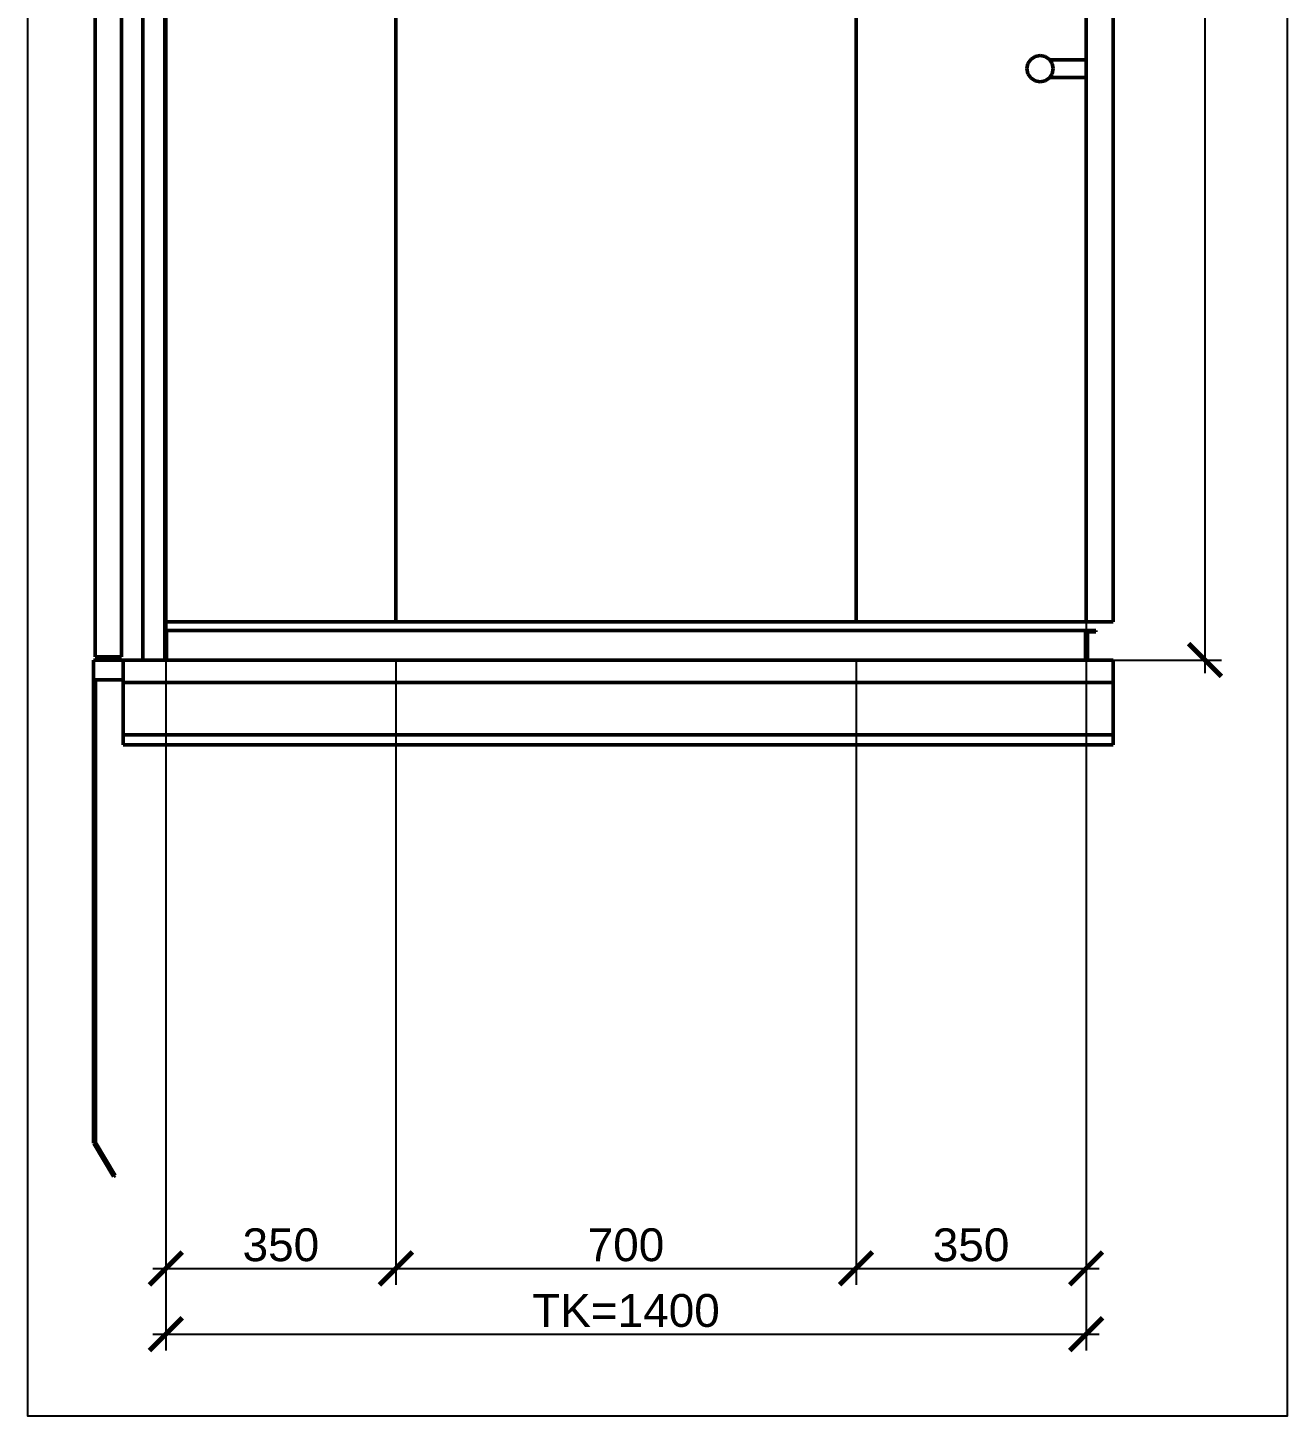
# Model space of a CAD drawing. Header units: millimetres. Extents: x -9546 to 173314, y -46180 to 27253.
# Drawn here: x 162432 to 164348, y -37458 to -35345 of the extents above; entities that cross this region are included whole.
import ezdxf

# ---------------------------------------------------------------- set-up
doc = ezdxf.new("R2010")
doc.units = ezdxf.units.MM
for name, color, linetype, lineweight in [('AM_0', 7, 'Continuous', 50), ('AM_5', 3, 'Continuous', 25), ('LDCar-AM_0', 7, 'Continuous', 50), ('LDCarFrame-AM_0', 7, 'Continuous', 50), ('LDShaft-AM_5', 3, 'Continuous', 25)]:
    doc.layers.add(name, color=color, linetype=linetype, lineweight=lineweight)
doc.layers.add('AM_VIEWS', color=1, linetype='Continuous', lineweight=25, plot=False)
doc.styles.add('LD', font='ARIALUNI.ttf')
doc.dimstyles.new('LIFT', dxfattribs={"dimtxt": 2.5, "dimasz": 2.5, "dimexe": 1.25, "dimexo": 0, "dimgap": 0.5, "dimtad": 1, "dimdec": 0, "dimzin": 1, "dimdsep": 46, "dimtxsty": 'LD', "dimblk": 'ARCHTICK', "dimcen": 0, "dimdle": 1, "dimclrd": 3, "dimclre": 3, "dimclrt": 4, "dimadec": 0, "dimazin": 0, "dimtp": 0.1, "dimtm": 0.1, "dimtfac": 0.71, "dimtdec": 0, "dimtix": 1, "dimtmove": 0, "dimatfit": 3, "dimfxl": 1, "dimtolj": 1, "dimarcsym": 0})

# ---------------------------------------------------------------- blocks, each defined once
blk = doc.blocks.new('LD_20260611094836_0000020A')
at = {"layer": 'LDCarFrame-AM_0'}
for p, q in [((741, 2679), (-765, 2679)), ((-765, 2679), (-765, 2629)), ((741, 2629), (741, 2679)), ((-765, 2629), (741, 2629)), ((700, 2530), (-700, 2530)), ((-700, 2530), (-700, 2528)), ((-700, 2528), (700, 2528)), ((700, 2528), (700, 2530)), ((741, 129), (-765, 129)), ((-765, 129), (-765, 95)), ((741, 95), (741, 129)), ((-765, 95), (741, 95)), ((741, 95), (-765, 95)), ((-765, 95), (-765, 15)), ((741, 15), (741, 95)), ((741, 15), (-765, 15)), ((-765, 15), (-765, 0)), ((-765, 15), (741, 15)), ((-765, 0), (741, 0)), ((741, 0), (741, 15))]:
    blk.add_line(p, q, dxfattribs=at)
blk = doc.blocks.new('LD_20260611094836_0000020D')
at = {"layer": 'AM_0'}
for p, q in [((0, 2500), (-30, 2500)), ((-30, 2500), (-30, 2000)), ((0, 2000), (0, 2500)), ((-1.5, 2000), (-35, 2000)), ((-35, 2000), (-35, 0)), ((-30, 2000), (0, 2000)), ((-1.5, 0), (-1.5, 2000)), ((0, 2000), (-1.5, 2000)), ((-1.5, 2000), (-1.5, 0)), ((0, 0), (0, 2000)), ((-35, 0), (-1.5, 0)), ((-1.5, 0), (0, 0))]:
    blk.add_line(p, q, dxfattribs=at)
blk = doc.blocks.new('LD_20260611094836_0000021A')
at = {"layer": 'AM_0'}
for p, q in [((15, 45), (0, 45)), ((0, 45), (0, 0)), ((2, 43), (15, 43)), ((2, 0), (2, 43)), ((15, 43), (15, 45)), ((0, 0), (2, 0))]:
    blk.add_line(p, q, dxfattribs=at)
blk = doc.blocks.new('LD_20260611094836_0000021B')
at = {"layer": 'AM_0'}
for p, q in [((41, 2500), (0, 2500)), ((0, 2500), (0, 58)), ((41, 58), (41, 2500)), ((0, 58), (41, 58))]:
    blk.add_line(p, q, dxfattribs=at)
blk = doc.blocks.new('LD_20260611094836_0000021C')
at = {"layer": 'AM_0'}
for p, q in [((-84.1, 914.1), (-88.5, 907.7)), ((-77.7, 918.5), (-84.1, 914.1)), ((-70, 920), (-77.7, 918.5)), ((-62.3, 918.5), (-70, 920)), ((-55.9, 914.1), (-62.3, 918.5)), ((-51.5, 907.7), (-55.9, 914.1)), ((0, 913.5), (-55.4, 913.5)), ((0, 912.5), (0, 913.5)), ((0, 909.5), (0, 912.5)), ((0, 905.2), (0, 909.5)), ((-88.5, 907.7), (-90, 900)), ((-90, 900), (-88.5, 892.3)), ((-88.5, 892.3), (-84.1, 885.9)), ((-55.9, 885.9), (-51.5, 892.3)), ((-50, 900), (-51.5, 907.7)), ((-51.5, 892.3), (-50, 900)), ((0, 900), (0, 905.2)), ((0, 894.8), (0, 900)), ((0, 890.5), (0, 894.8)), ((0, 887.5), (0, 890.5)), ((0, 886.5), (0, 887.5)), ((-84.1, 885.9), (-77.7, 881.5)), ((-77.7, 881.5), (-70, 880)), ((-70, 880), (-62.3, 881.5)), ((-62.3, 881.5), (-55.9, 885.9)), ((-55.4, 886.5), (0, 886.5))]:
    blk.add_line(p, q, dxfattribs=at)
blk = doc.blocks.new('LD_20260611094836_00000220')
at = {"layer": 'AM_0'}
for p, q in [((-699.25, 45), (-699.25, 0)), ((699.25, 45), (-699.25, 45)), ((699.25, 0), (699.25, 45)), ((-699.25, 0), (699.25, 0))]:
    blk.add_line(p, q, dxfattribs=at)
blk = doc.blocks.new('LD_20260611094836_00000221')
at = {"layer": 'AM_0'}
for p, q in [((175, 2500), (-175, 2500)), ((-175, 2500), (-175, 2430)), ((175, 2401), (175, 2500)), ((-175, 2399), (-175, 58)), ((175, 913.5), (175, 2399)), ((175, 58), (175, 886.5)), ((-175, 58), (175, 58))]:
    blk.add_line(p, q, dxfattribs=at)
blk = doc.blocks.new('LD_20260611094836_00000222')
at = {"layer": 'AM_0'}
for p, q in [((350, 2500), (-350, 2500)), ((-350, 2500), (-350, 2430)), ((350, 2430), (350, 2500)), ((-350, 2399), (-350, 58)), ((350, 58), (350, 2399)), ((-350, 58), (350, 58))]:
    blk.add_line(p, q, dxfattribs=at)
blk = doc.blocks.new('LD_20260611094836_00000223')
at = {"layer": 'AM_0'}
for p, q in [((175, 2500), (-175, 2500)), ((-175, 2500), (-175, 2401)), ((175, 2430), (175, 2500)), ((-175, 2399), (-175, 58)), ((175, 58), (175, 2399)), ((-175, 58), (175, 58))]:
    blk.add_line(p, q, dxfattribs=at)
blk = doc.blocks.new('LD_20260611094836_00000224')
at = {"layer": 'LDCar-AM_0'}
for p, q in [((2.5, 2005), (2.5, 5)), ((42.5, 2005), (2.5, 2005)), ((42.5, 5), (42.5, 2005)), ((0, 0), (0, -30)), ((45, 0), (0, 0)), ((2.5, 5), (42.5, 5)), ((45, -30), (45, 0)), ((0, -30), (45, -30)), ((0, -30), (0, -735)), ((3, -30), (0, -30)), ((3, -735), (3, -30)), ((0, -735), (3, -735)), ((2.8, -734.2), (0.2, -735.8)), ((0.2, -735.8), (30.2, -785.8)), ((32.8, -784.2), (2.8, -734.2)), ((30.2, -785.8), (32.8, -784.2))]:
    blk.add_line(p, q, dxfattribs=at)
blk = doc.blocks.new('_ArchTick')
at = {"color": 0, "linetype": 'ByBlock', "const_width": 0.15}
blk.add_lwpolyline([(-0.5, -0.5), (0.5, 0.5)], dxfattribs=at)
blk = doc.blocks.new('*D2606')
at = {"layer": 'Defpoints', "color": 0, "transparency": 16777216}
for p in [(162992.2, -36307.3), (163692.2, -36307.3), (163692.2, -37233.1)]:
    blk.add_point(p, dxfattribs=at)
at = {"layer": 'LDShaft-AM_5', "color": 3, "lineweight": -2, "transparency": 16777216}
for p, q in [((162992.2, -36307.3), (162992.2, -37258.1)), ((163692.2, -36307.3), (163692.2, -37258.1)), ((162972.2, -37233.1), (163712.2, -37233.1))]:
    blk.add_line(p, q, dxfattribs=at)
at = {"layer": 'LDShaft-AM_5', "color": 3, "lineweight": -2, "transparency": 16777216, "xscale": 50, "yscale": 50, "zscale": 50, "rotation": 180}
blk.add_blockref('_ArchTick', (162992.2, -37233.1), dxfattribs=at)
at = {"layer": 'LDShaft-AM_5', "color": 3, "lineweight": -2, "transparency": 16777216, "xscale": 50, "yscale": 50, "zscale": 50}
blk.add_blockref('_ArchTick', (163692.2, -37233.1), dxfattribs=at)
at = {"layer": 'LDShaft-AM_5', "color": 4, "transparency": 16777216, "insert": (163342.2, -37197.5), "char_height": 50, "attachment_point": 5, "style": 'LD'}
blk.add_mtext('\\A1;700', dxfattribs=at)
blk = doc.blocks.new('*D2607')
at = {"layer": 'Defpoints', "color": 0, "transparency": 16777216}
for p in [(162642.2, -36307.3), (162992.2, -36307.3), (162992.2, -37233.1)]:
    blk.add_point(p, dxfattribs=at)
at = {"layer": 'LDShaft-AM_5', "color": 3, "lineweight": -2, "transparency": 16777216}
for p, q in [((162642.2, -36307.3), (162642.2, -37258.1)), ((162992.2, -36307.3), (162992.2, -37258.1)), ((162622.2, -37233.1), (163012.2, -37233.1))]:
    blk.add_line(p, q, dxfattribs=at)
at = {"layer": 'LDShaft-AM_5', "color": 3, "lineweight": -2, "transparency": 16777216, "xscale": 50, "yscale": 50, "zscale": 50, "rotation": 180}
blk.add_blockref('_ArchTick', (162642.2, -37233.1), dxfattribs=at)
at = {"layer": 'LDShaft-AM_5', "color": 3, "lineweight": -2, "transparency": 16777216, "xscale": 50, "yscale": 50, "zscale": 50}
blk.add_blockref('_ArchTick', (162992.2, -37233.1), dxfattribs=at)
at = {"layer": 'LDShaft-AM_5', "color": 4, "transparency": 16777216, "insert": (162817.2, -37197.5), "char_height": 50, "attachment_point": 5, "style": 'LD'}
blk.add_mtext('\\A1;350', dxfattribs=at)
blk = doc.blocks.new('*D2608')
at = {"layer": 'Defpoints', "color": 0, "transparency": 16777216}
for p in [(163692.2, -36307.3), (164042.2, -36307.3), (164042.2, -37233.1)]:
    blk.add_point(p, dxfattribs=at)
at = {"layer": 'LDShaft-AM_5', "color": 3, "lineweight": -2, "transparency": 16777216}
for p, q in [((163692.2, -36307.3), (163692.2, -37258.1)), ((164042.2, -36307.3), (164042.2, -37258.1)), ((163672.2, -37233.1), (164062.2, -37233.1))]:
    blk.add_line(p, q, dxfattribs=at)
at = {"layer": 'LDShaft-AM_5', "color": 3, "lineweight": -2, "transparency": 16777216, "xscale": 50, "yscale": 50, "zscale": 50, "rotation": 180}
blk.add_blockref('_ArchTick', (163692.2, -37233.1), dxfattribs=at)
at = {"layer": 'LDShaft-AM_5', "color": 3, "lineweight": -2, "transparency": 16777216, "xscale": 50, "yscale": 50, "zscale": 50}
blk.add_blockref('_ArchTick', (164042.2, -37233.1), dxfattribs=at)
at = {"layer": 'LDShaft-AM_5', "color": 4, "transparency": 16777216, "insert": (163867.2, -37197.5), "char_height": 50, "attachment_point": 5, "style": 'LD'}
blk.add_mtext('\\A1;350', dxfattribs=at)
blk = doc.blocks.new('*D2609')
at = {"layer": 'Defpoints', "color": 0, "transparency": 16777216}
for p in [(163342.2, -33807.3), (164223.2, -33807.3), (163342.2, -36307.3)]:
    blk.add_point(p, dxfattribs=at)
at = {"layer": 'LDShaft-AM_5', "color": 3, "lineweight": -2, "transparency": 16777216}
for p, q in [((163342.2, -33807.3), (164248.2, -33807.3)), ((164223.2, -36327.3), (164223.2, -33787.3)), ((163342.2, -36307.3), (164248.2, -36307.3))]:
    blk.add_line(p, q, dxfattribs=at)
at = {"layer": 'LDShaft-AM_5', "color": 3, "lineweight": -2, "transparency": 16777216, "xscale": 50, "yscale": 50, "zscale": 50}
for p, rotation in [((164223.2, -33807.3), 90), ((164223.2, -36307.3), 270)]:
    blk.add_blockref('_ArchTick', p, dxfattribs=dict(at, rotation=rotation))
at = {"layer": 'LDShaft-AM_5', "color": 4, "transparency": 16777216, "insert": (164187.6, -35057.3), "char_height": 50, "attachment_point": 5, "rotation": 90, "style": 'LD'}
blk.add_mtext('\\A1;HK=2500', dxfattribs=at)
blk = doc.blocks.new('*D2610')
at = {"layer": 'AM_5', "color": 3, "lineweight": -2, "transparency": 16777216}
for p, q in [((164042.2, -36249.3), (164042.2, -37358.1)), ((162642.2, -36307.3), (162642.2, -37358.1)), ((162622.2, -37333.1), (164062.2, -37333.1))]:
    blk.add_line(p, q, dxfattribs=at)
at = {"layer": 'Defpoints', "color": 0, "transparency": 16777216}
for p in [(164042.2, -36249.3), (162642.2, -36307.3), (164042.2, -37333.1)]:
    blk.add_point(p, dxfattribs=at)
at = {"layer": 'AM_5', "color": 3, "lineweight": -2, "transparency": 16777216, "xscale": 50, "yscale": 50, "zscale": 50, "rotation": 180}
blk.add_blockref('_ArchTick', (162642.2, -37333.1), dxfattribs=at)
at = {"layer": 'AM_5', "color": 3, "lineweight": -2, "transparency": 16777216, "xscale": 50, "yscale": 50, "zscale": 50}
blk.add_blockref('_ArchTick', (164042.2, -37333.1), dxfattribs=at)
at = {"layer": 'AM_5', "color": 4, "transparency": 16777216, "insert": (163342.2, -37297.5), "char_height": 50, "attachment_point": 5, "style": 'LD'}
blk.add_mtext('\\A1;TK=1400', dxfattribs=at)

msp = doc.modelspace()

# ---------------------------------------------------------------- linework, layer by layer
at = {"layer": 'AM_VIEWS'}
msp.add_lwpolyline([(162432.2, -33237.3), (164348.2, -33237.3), (164348.2, -37458.1), (162432.2, -37458.1)], close=True, dxfattribs=at)

# ---------------------------------------------------------------- block references
for name, p in [('LD_20260611094836_0000020A', (163342.2, -36436.3)), ('LD_20260611094836_0000020D', (162642.2, -36307.3)), ('LD_20260611094836_00000223', (162817.2, -36307.3)), ('LD_20260611094836_00000222', (163342.2, -36307.3)), ('LD_20260611094836_00000221', (163867.2, -36307.3)), ('LD_20260611094836_0000021B', (164042.2, -36307.3)), ('LD_20260611094836_00000224', (162532.2, -36307.3)), ('LD_20260611094836_0000021C', (164042.2, -36307.3)), ('LD_20260611094836_00000220', (163342.2, -36307.3)), ('LD_20260611094836_0000021A', (164042.2, -36307.3))]:
    msp.add_blockref(name, p)

# ---------------------------------------------------------------- dimensions: what is measured, and where the dimension line sits
at = {"layer": 'AM_5'}
dim = msp.add_linear_dim(base=(164042.2, -37333.1), p1=(162642.2, -36307.3), p2=(164042.2, -36249.3), text='TK=<>', dimstyle='LIFT', override={"dimscale": 20, "dimtix": 1}, dxfattribs=at)
dim.commit()
dim.dimension.update_dxf_attribs({"geometry": '*D2610', "text_midpoint": (163342.2, -37297.5)})
at = {"layer": 'LDShaft-AM_5'}
dim = msp.add_linear_dim(base=(164223.2, -33807.3), p1=(163342.2, -36307.3), p2=(163342.2, -33807.3), angle=90, text='HK=<>', dimstyle='LIFT', override={"dimscale": 20, "dimtix": 1}, dxfattribs=at)
dim.commit()
dim.dimension.update_dxf_attribs({"geometry": '*D2609', "text_midpoint": (164187.6, -35057.3)})
for base, p1, p2, picture, middle in [((162992.2, -37233.1), (162642.2, -36307.3), (162992.2, -36307.3), '*D2607', (162817.2, -37197.5)), ((163692.2, -37233.1), (162992.2, -36307.3), (163692.2, -36307.3), '*D2606', (163342.2, -37197.5)), ((164042.2, -37233.1), (163692.2, -36307.3), (164042.2, -36307.3), '*D2608', (163867.2, -37197.5))]:
    dim = msp.add_linear_dim(base=base, p1=p1, p2=p2, dimstyle='LIFT', override={"dimscale": 20, "dimtix": 1}, dxfattribs=at)
    dim.commit()
    dim.dimension.update_dxf_attribs({"geometry": picture, "text_midpoint": middle})

doc.saveas('drawing.dxf')
